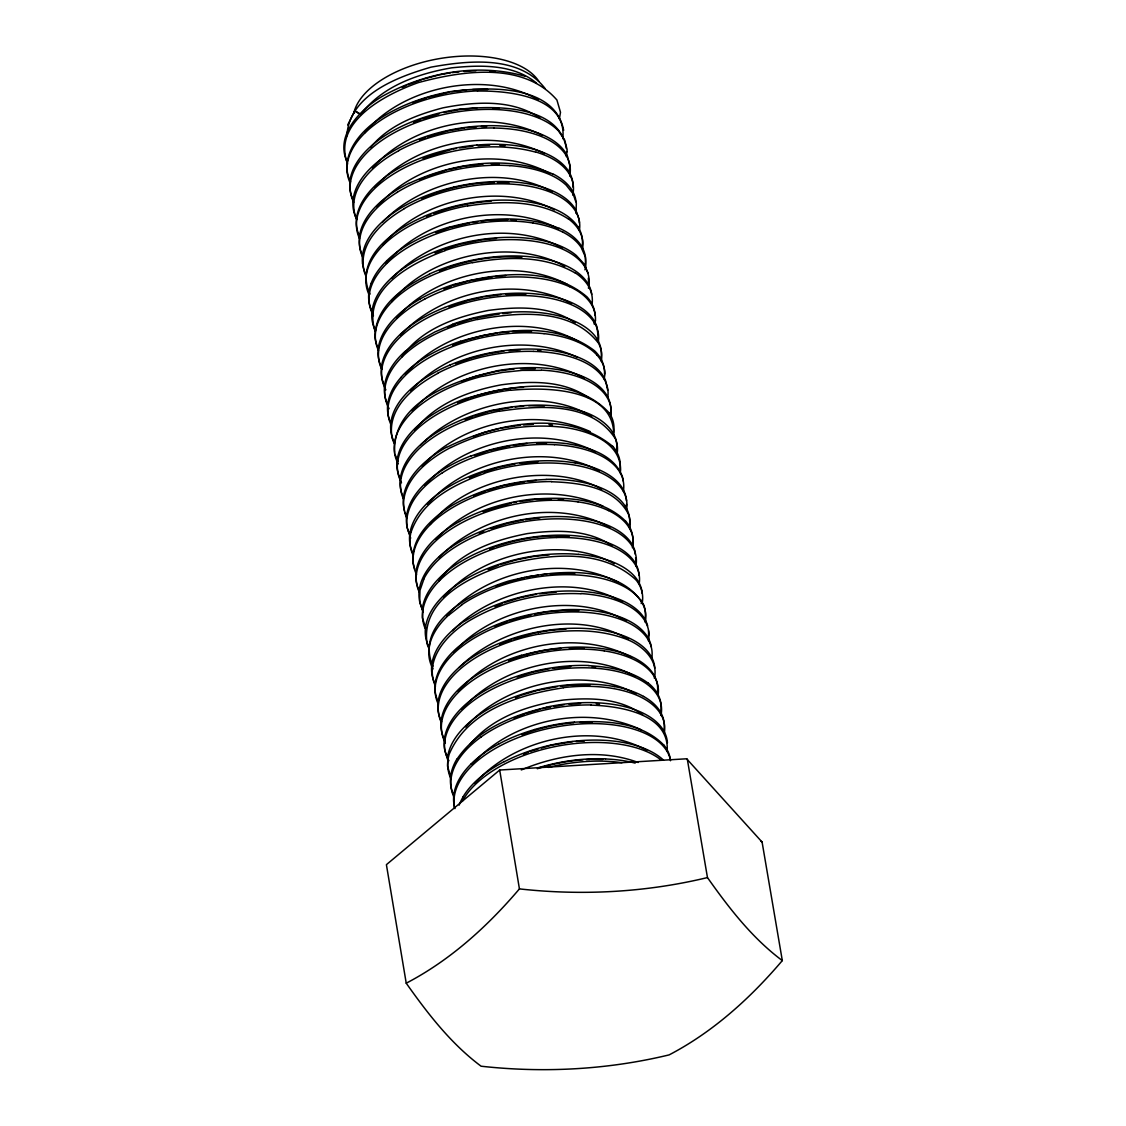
<?xml version="1.0" encoding="UTF-8"?>
<svg xmlns="http://www.w3.org/2000/svg" width="1126" height="1126" viewBox="0 0 1126 1126"><rect width="100%" height="100%" fill="white"/><g stroke="black" fill="none" stroke-linecap="round" stroke-linejoin="round"><path stroke-width="1.5" d="M422.743 606.689L422.447 617.893L425.797 628.505M575.977 213.377L576.343 203.299L573.078 193.813L566.279 185.255A110.545 55.019 -10.9 0 0 543.182 172.011A110.545 55.85 -11.4 0 0 509.881 165.635M448.049 754.913L447.529 766.144L450.667 776.799M616.485 450.681C619.666 431.455 600.974 417.915 584.943 412.229C555.498 402.376 523.548 403.812 493.512 410.103M346.85 135.95C349.046 94.795 397.422 76.892 431.061 67.138C468.05 60.48 519.044 54.85 544.984 88.391M613.74 434.397C613.529 387.091 544.041 387.062 510.683 390.314M569.094 172.771L569.897 165.986L567.434 156.331M566.336 156.514L567.152 149.716L564.689 140.046L558.665 131.249M604.169 379.124L604.943 374.015A110.545 54.456 -10.1 0 0 597.23 355.337M559.355 118.877L560.509 112.333L556.92 100.017C523.477 61.339 462.223 70.727 418.337 82.606C386.119 94.035 331.621 121.749 347.61 164.072M654.305 678.134C658.794 660.427 642.664 645.902 627.773 639.751C599.44 628.533 567.997 629.195 538.425 634.36M657.387 692.701C660.723 669.379 635.205 655.825 615.95 651.152C584.802 643.945 552.12 646.887 521.535 655.388M667.169 751.225C669.829 713.476 619.244 706.058 591.178 705.129M597.442 340.151L598.23 336.716L596.935 326.836A110.545 54.597 -10.4 0 0 583.789 309.622A110.545 55.202 -11.1 0 0 557.919 297.827A110.545 56.075 -11.5 0 0 522.886 293.21A110.545 57.13 -11.7 0 0 483.392 296.532A110.545 58.214 -11.7 0 0 444.784 307.454M594.683 323.908L595.471 320.488M562.775 138.723C567.687 96.203 507.685 90.544 477.452 91.065M632.39 547.686L633.164 544.745A110.545 54.414 -10 0 0 627.745 525.603A110.545 54.822 -10.7 0 0 608.504 510.571M565.787 154.797L566.702 151.574M584.915 269.832L585.83 266.89L585.351 256.883L581.241 247.565A110.545 54.808 -10.7 0 0 562.944 232.153M423.925 578.975L419.984 590.404L419.688 601.608L423.052 612.22M411.117 531.993C421.94 500.31 454.974 483.969 484.447 473.455M347.652 124.986L354.746 111.094L360.77 114.444C382.193 86.167 417.802 73.697 451.568 67.841C480.014 64.928 513.245 63.802 536.511 83.085M499.691 770.029L519.424 888.893C487.459 926.473 450.217 960.253 406.233 983.195C427.767 1013.639 450.963 1043.732 481.084 1066.209C543.844 1073.162 607.702 1069.728 669.125 1054.893C713.096 1031.951 750.352 998.171 782.317 960.591L762.091 842.079L686.621 758.783L499.691 770.029L386.401 864.669L406.233 983.195M401.855 356.942C421.265 328.891 456.171 316.772 488.374 310.438C517.242 306.539 550.107 305.428 575.09 322.768M386.162 263.428C425.22 216.459 504.518 200.301 558.693 228.902M453.651 652.461C492.836 607.463 574.007 590.235 626.45 621.031M377.14 206.973C415.747 160.68 496.721 144.353 549.798 173.46M430.16 524.575C466.403 477.72 549.769 460.942 601.748 489.078M364.599 133.037C401.968 86.336 486.207 69.376 538.256 99.806M391.848 301.684C428.584 254.42 512.597 237.079 564.773 266.327M439.07 580.819C458.761 552.106 494.497 539.903 527.306 533.597C555.456 529.924 587.448 528.882 611.812 545.631M405.459 374.564C443.32 328.665 527.179 310.79 578.947 341.938M382.798 245.229C420.617 198.345 501.38 181.793 554.513 209.872M396.451 318.109C434.988 272.816 514.596 256.249 567.293 284.456M443.672 597.244C481.126 552.528 562.93 535.019 614.261 563.802M370.524 147.52C388.329 125.45 416.381 114.768 443.067 107.829C474.919 101.621 511.936 98.905 539.931 118.005M470.105 744.356C492.752 716.685 529.136 704.989 563.408 700.02C590.221 697.529 620.426 697.909 642.777 714.926M372.354 168.084C411.75 123.17 488.6 108.152 542 135.162M410.61 390.778C449.598 347.399 524.153 332.001 576.991 357.181M457.015 759.121C477.142 729.437 512.654 715.306 546.307 707.353M374.972 186.972C415.438 142.172 490.12 126.661 544.534 153.53M422.194 466.122C462.237 421.321 535.68 406.894 590.193 431.582M446.628 615.894C486.629 570.164 564.731 553.908 618.709 582.705M412.13 410.99C452.103 365.528 530.459 349.004 584.253 378.083M458.282 691.448C497.861 644.621 577.244 628.209 631.489 657.303M424.882 485.222C464.799 440.266 541.803 423.7 595.584 451.878M461.998 709.225C502.21 663.453 581.354 646.324 635.374 676.459M435.959 539.312C476.298 495.595 548.995 481.323 602.987 506.165M474.736 783.457C514.723 738.177 592.881 721.02 646.718 750.24M472.09 764.455C512.274 719.12 586.674 704.144 641.384 729.915M414.776 430.09C435.551 403.389 469.035 390.778 501.351 384.825C530.712 380.813 564.337 380.011 589.278 398.365M427.514 504.307C466.234 459.253 546.743 442.011 599.229 470.95M400.546 334.957C442.039 290.846 517.27 274.843 571.473 303.485M465.742 727.002C504.124 683.003 584.225 665.396 635.937 693.827M438.802 557.637C480.746 514.315 555.85 497.833 609.813 527.278M452.624 630.729C492.484 589.348 571.966 571.783 622.523 602.269M420.899 444.742C461.477 403.094 540.705 385.402 591.713 416.536M391.566 278.502C433.51 234.926 508.558 218.74 562.578 248.058M459.197 667.437C500.225 626.703 577.174 608.842 628.477 639.385M382.615 222.047C423.066 179.794 500.014 163.059 551.993 191.744M386.331 176.402C368.202 189.154 348.567 212.8 359.419 235.967M448.795 615.134L461.759 604.958M405.867 350.876L419.168 340.826L434.946 331.903L452.666 324.372M404.487 208.62C382.207 221.386 356.013 245.032 364.824 273.548A110.545 60.114 -8.7 0 0 366.133 276.489M398.787 150.715C374.93 163.326 344.092 189.604 356.646 219.64M437.944 373.311C414.635 385.852 386.668 407.781 392.059 437.62M464.517 621.242L480.042 612.136A110.545 58.2 -11.7 0 1 536.286 593.852A110.545 57.074 -11.7 0 1 575.611 591.08A110.545 56.004 -11.5 0 1 610.151 596.203A110.545 55.132 -11 0 1 635.275 608.364A110.545 54.555 -10.4 0 1 647.647 625.817M429.597 274.125C404.586 286.243 374.662 306.047 375.071 337.209A110.545 60.269 -9 0 0 377.984 347.906M423.967 216.6C395.071 228.606 353.142 258.22 370.004 294.139M446.515 447.402C495.764 423.221 566.688 408.288 612.699 446.375M419.477 179.864L425.867 176.895M402.404 87.293L406.514 85.393M451.047 447.501C485.982 430.188 525.912 422.799 564.689 427.444C587.927 430.779 620.539 441.659 620.609 469.95A110.545 54.527 -8.9 0 1 620.187 472.864M521.296 769.945C557.637 754.645 600.496 748.326 638.175 762.499M495.088 606.675L502.604 603.395M408.865 183.454C453.032 163.115 506.616 154.459 552.57 173.911M523.52 754.153L528.361 752.069M489.641 549.122L494.173 547.18M515.511 697.74L520.057 695.812M434.988 252.998L442.391 249.888M479.282 533.4L483.73 531.528M447.909 327.3L455.34 324.189M413.58 122.453L421.025 119.356M457.874 402.841L468.289 398.505M422.039 198.598L433.96 193.672M469.303 477.762L481.238 472.821M439.45 271.056L446.909 267.988M495.144 626.352L507.136 621.468M419.548 139.891L425.544 137.456M465.305 419.66L472.807 416.62M426.472 216.628L430.976 214.813M433.989 213.602C452.117 206.255 471.625 202.469 491.105 201.23M473.736 495.778L485.756 490.936M443.911 289.115L451.442 286.103M488.163 569.475L498.705 565.252M499.592 644.382L511.654 639.582M445.023 250.662C412.566 262.358 361.136 289.241 375.197 331.663M514.033 718.078L524.603 713.898M452.61 345.386L466.586 339.939L482.772 335.576L497.664 332.958M473.145 436.564L484.11 432.44L498.734 428.654M508.825 660.68C525.378 653.967 542.999 649.618 560.832 648.449M407.879 84.76L421.729 79.693M455.706 363.684L471.147 358.096L487.389 353.874L503.941 351.087M422.926 158.273L451.456 149.491M435.861 232.589L449.795 227.607L469.458 222.934M483.138 511.739L511.711 503.012M412.651 102.705L426.613 97.751M496.073 586.055L524.674 577.385M461.744 381.193L475.721 376.281L497.523 371.13L514.061 368.99M474.679 455.509L488.684 450.611L510.064 445.812M521.957 734.673C538.538 728.367 555.991 724.074 573.711 722.793M448.852 306.905L468.12 300.403L482.899 297.109M427.472 176.36L446.783 169.942M471.217 455.974C501.788 444.615 534.963 439.731 567.434 443.728C588.462 447.205 613.783 454.454 622.284 476.326A110.545 54.386 -9.3 0 1 623.269 481.21A110.545 54.358 -9.6 0 1 623.368 491.203M423.784 159.54C459.507 147.013 499.057 142.228 536.004 152.221M443.883 249.254L459.746 244.286L481.717 239.852L496.524 238.445M491.147 528.418L507.024 523.449L523.463 519.888M456.832 323.57L472.723 318.63L499.311 313.999M504.096 602.734L519.987 597.793L536.44 594.275M469.781 397.886C487.108 392.017 505.18 387.977 523.506 387.344M517.045 677.05L532.964 672.152L549.418 668.661M435.452 193.053C454.355 186.733 474.173 182.37 494.187 182.609M482.73 472.202L498.649 467.332L515.117 463.87M448.415 267.369C471.935 259.29 497.03 255.433 521.887 257.333M466.136 398.505C510.993 384.839 574.133 374.423 609.49 413.242M495.679 546.532C519.199 538.608 544.294 534.371 569.109 536.581M508.628 620.848L531.359 614.74M474.313 416.015L490.289 411.229L511.823 407.359M521.577 695.164L537.552 690.393L557.342 686.649M487.262 490.331L503.252 485.573L524.688 481.689M452.948 285.497L467.346 281.247M500.211 564.661L516.215 559.932L532.711 556.638L549.221 554.837M422.503 118.737L438.929 113.923M526.124 713.307L540.564 709.113M529.98 751.38L538.115 749.015M541.381 748.072L551.135 745.243L572.923 741.612M427.035 136.851L448.472 130.771L465.01 127.885M460.745 341.277C503.632 328.623 556.765 321.839 594.612 350.833A110.545 54.372 -9.9 0 1 604.479 374.029M513.16 638.977L534.667 633.037L551.219 630.264L565.956 629.153M423.277 79.13L437.859 75.259M455.72 284.019C498.072 272.661 551.247 266.215 587.068 296.954A110.545 54.358 -9.8 0 1 595.077 315.533M428.161 97.202L449.921 92.008M450.499 226.917C485.756 217.571 524.589 214.517 559.101 228.367M496.552 370.989C456.143 379.969 391.975 401.152 394.691 452.37M448.43 169.576L463.222 166.338L482.984 164.114M782.317 960.591C752.182 938.113 728.986 908.02 707.466 877.576C646.043 892.397 582.184 895.832 519.424 888.893M468.951 280.768L492.189 276.827M482.533 376.408L502.337 372.425L522.154 370.37L541.31 370.299M534.737 614.092L544.9 612.164M439.478 74.837L450.499 72.782M443.855 112.487L460.393 109.475L476.833 107.969M542.169 708.648L550.628 707.114M554.02 706.509L564.182 704.665M477.494 319.517C517.313 312.184 570.882 307.271 598.539 343.247A110.545 54.358 -9.5 0 1 601.284 361.235M453.088 149.068L456.396 148.519M459.704 147.97L472.976 146.127M500.366 428.232L520.184 425.248M513.329 502.604L516.637 502.055M519.959 501.52L533.161 499.662M563.493 687.803C520.043 694.32 467.698 710.21 449.175 754.251A110.545 60.396 -9.4 0 0 449.936 776.419A110.545 60.114 -8.7 0 0 451.23 779.361M472.441 262.724C506.418 256.517 544.196 255.123 575.09 272.942M498.945 411.356C537.623 405.374 591.572 401.25 615.542 439.027A110.545 54.372 -9.4 0 1 617.09 453.877M472.85 222.427L477.931 221.667M481.323 221.16L486.418 220.4M526.306 576.976L538.186 575.231M541.578 574.739L546.659 573.993M513.456 445.333L527.024 443.405M467.6 205.988C501.042 200.681 538.411 199.795 567.983 218.711M451.582 91.783L466.46 89.827M484.546 296.743L501.084 294.562M525.124 519.677L540.001 517.819M539.748 593.866L556.188 592.135M552.725 668.253L570.769 666.522M520.071 463.279L538.073 461.73M560.649 686.283L568.897 685.354M527.995 481.323L536.243 480.408M502.689 313.633L511.148 312.718M515.201 407.035L523.632 406.204M452.173 72.613L458.915 71.965M463.982 71.487L475.904 70.727M495.553 276.503L505.673 275.56M564.52 609.912C526.532 612.248 487.91 623.241 457.818 647.281C443.222 659.667 429.245 679.893 437.296 699.598M460.379 109.166C494.047 105.647 559.284 104.366 566.35 148.477M499.311 332.663L509.163 331.832M512.443 331.551L531.542 331.424M546.589 611.84L563 610.461L578.82 610.616M466.657 127.745L476.509 126.942M508.853 350.721L520.325 349.834M546.18 479.493C513.512 480.746 480.915 488.98 452.441 505.264C433.186 517.144 412.566 534.991 412.749 559.552A110.545 60.283 -9 0 0 414.734 568.841M523.463 425.009L533.288 424.277M569.094 704.313L580.566 703.454M536.426 499.423L551.43 498.931M580.242 722.357L592.009 722.371M477.987 145.817L489.683 145.127M472.653 89.489L487.755 89.503M569.165 648.013L584.31 647.999M534.751 499.029C565.773 496.904 601.931 497.903 625.493 521.071M576.188 741.471L584.366 741.091M488.107 220.147L507.727 219.669M574.359 722.202C605.056 720.401 641.088 721.625 663.904 745.187M549.981 573.683L574.767 573.725M520.522 368.751L535.258 368.779M491.063 163.819L499.311 163.875M536.722 443.067L546.574 443.053M506.024 294.449L525.828 294.379M570.544 685.171L589.911 685.185M497.467 182.581L508.896 182.905M580.861 593.754C541.944 592.079 502.28 600.974 468.74 621.059C447.36 634.093 423.475 659.555 435.466 686.353M528.699 405.712L544.491 405.909M589.771 759.304L602.804 759.445M481.421 126.534L486.643 126.675M558.327 499.198L563.493 499.409M499.902 145.493L505.039 145.775M551.684 481.759C579.102 482.73 614.008 486.699 628.238 513.752A110.545 54.372 -9.4 0 1 629.631 528.615M511.134 219.866L516.257 220.161M592.192 666.93L595.57 667.169M492.695 108.026L499.381 108.603M588.87 665.677C609.546 666.831 631.067 670.547 648.112 683.116M489.824 71.065L494.793 71.571M537.679 350.327L540.93 350.735M596.273 703.792L599.511 704.214M548.995 424.601L552.486 425.121M525.054 76.244C477.382 62.76 424.882 72.416 382.15 96.428C360.756 109.208 334.675 134.81 347.061 161.778M761.021 841.291L762.091 842.079M354.789 110.672L360.77 114.444M635.528 579.454C600.805 547.883 547.616 554.133 505.588 564.83C470.823 575.893 419.914 600.102 427.176 644.142A110.545 60.142 -8.7 0 0 428.992 648.618M432.863 666.268C413.791 621.13 474.046 591.882 508.347 581.115C549.952 570.755 617.217 561.663 643.678 604.732A110.545 54.372 -9.4 0 1 644.916 619.624M588.082 273.097L583.944 263.78L576.301 255.475A110.545 55.132 -11 0 0 551.824 242.934A110.545 55.976 -11.5 0 0 517.566 237.487A110.545 57.018 -11.7 0 0 478.311 239.937A110.545 58.172 -11.7 0 0 439.365 250.014A110.545 59.115 -11.4 0 0 405.965 266.637M394.832 453.947L398.069 461.336M687.31 759.149L707.466 877.576M350.58 181.807C339.278 159.793 356.097 136.232 373.396 123.156C395.93 106.491 422.785 96.836 450.147 91.656C485.925 86.801 554.71 83.408 563.662 130.334M410.68 538.186L407.162 527.601A110.545 60.325 -10.1 0 1 418.295 493.652A110.545 59.875 -10.8 0 1 442.391 472.765M447.895 760.472L444.77 749.803A110.545 60.311 -10.1 0 1 456.973 715.869A110.545 59.847 -10.8 0 1 481.647 695.15A110.545 59.031 -11.4 0 1 515.891 679.133A110.545 58.031 -11.7 0 1 555.132 669.731A110.545 56.877 -11.7 0 1 594.078 668.14A110.545 55.85 -11.4 0 1 627.52 674.361A110.545 55.005 -10.9 0 1 650.941 687.437A110.545 54.512 -10.3 0 1 661.229 705.425A110.545 54.358 -9.5 0 1 660.948 715.503M607.702 390.215L605.549 380.489A110.545 54.653 -10.5 0 0 590.826 363.768A110.545 55.287 -11.1 0 0 563.732 352.748A110.545 56.173 -11.6 0 0 527.911 349.046A110.545 57.243 -11.7 0 0 488.276 353.24A110.545 58.341 -11.6 0 0 450.09 364.979M635.289 554.386L634.965 551.078A110.545 54.569 -10.4 0 0 622.453 533.682A110.545 55.146 -11 0 0 597.132 521.605A110.545 56.018 -11.5 0 0 562.479 516.609A110.545 57.074 -11.7 0 0 523.097 519.536A110.545 58.186 -11.7 0 0 484.349 530.079A110.545 59.171 -11.3 0 0 451.371 547.053M635.599 557.694L635.923 561.001M588.335 278.094L588.588 283.09M353.733 113.402A96.09 49.896 -9.6 0 1 439.112 58.665A96.09 49.896 -9.6 0 1 538.819 81.325M477.508 90.896A110.545 57.525 -11.7 0 0 437.704 96.456A110.545 58.58 -11.6 0 0 400.293 109.391A110.545 59.495 -11.1 0 0 370.341 128.068A110.545 60.128 -10.5 0 0 351.847 150.096A110.545 60.396 -9.8 0 0 347.216 172.757A110.545 60.283 -9 0 0 350.369 183.411M454.904 808.623A110.545 60.396 -9.6 0 1 455.96 786.272A110.545 60.213 -10.4 0 1 471.273 763.78M454.594 808.06A110.545 60.368 -9.2 0 1 454.257 796.941A110.545 60.34 -10.1 0 1 464.475 774.153A110.545 59.903 -10.8 0 1 487.854 753.097A110.545 59.129 -11.4 0 1 521.254 736.432A110.545 58.116 -11.7 0 1 560.171 726.256A110.545 57.018 -11.7 0 1 599.412 723.751A110.545 55.962 -11.5 0 1 633.685 729.141A110.545 55.104 -11 0 1 658.414 741.541A110.545 54.555 -10.3 0 1 670.251 759.135M471.231 763.78A110.545 59.65 -11 0 1 498.691 744.047M498.677 744.047A110.545 58.791 -11.5 0 1 534.681 729.535M534.667 729.507A110.545 57.764 -11.7 0 1 574.387 722.033M664.002 745.159A110.545 54.358 -9.7 0 1 670.505 760.74M453.989 795.66A110.545 60.297 -9 0 1 450.442 781.88A110.545 60.382 -9.8 0 1 456.875 759.121M453.82 796.814A110.545 60.34 -9.1 0 1 450.85 781.331A110.545 60.354 -10 0 1 459.197 758.544A110.545 59.959 -10.7 0 1 480.957 737.094M480.929 737.08A110.545 59.256 -11.3 0 1 513.217 719.697A110.545 58.285 -11.7 0 1 551.726 708.535A110.545 57.243 -11.7 0 1 591.277 704.946M546.265 707.17A110.545 56.835 -11.7 0 1 604.718 703.342A110.545 55.807 -11.4 0 1 637.091 710.534A110.545 54.949 -10.9 0 1 658.935 724.412A110.545 54.456 -10.1 0 1 667.422 742.907M447.979 754.913A110.545 60.128 -10.5 0 1 470.612 721.386A110.545 59.481 -11.2 0 1 500.591 702.694A110.545 58.538 -11.6 0 1 537.989 689.802A110.545 57.454 -11.7 0 1 577.765 684.228A110.545 56.342 -11.6 0 1 614.557 686.621M563.521 687.606A110.545 56.3 -11.6 0 1 619.244 689.731A110.545 55.357 -11.2 0 1 646.817 700.471A110.545 54.639 -10.5 0 1 662.215 716.952A110.545 54.358 -9.8 0 1 664.256 733.392M614.613 686.578A110.545 55.399 -11.2 0 1 643.481 696.417M643.523 696.403A110.545 54.752 -10.6 0 1 660.61 712.223A110.545 54.386 -9.9 0 1 663.707 731.801M448.936 760.74A110.545 60.368 -9.3 0 1 444.39 739.177A110.545 60.325 -10.1 0 1 454.369 716.389A110.545 59.903 -10.8 0 1 477.551 695.277A110.545 59.129 -11.4 0 1 510.796 678.514M510.782 678.485A110.545 58.144 -11.7 0 1 549.685 668.182A110.545 57.074 -11.7 0 1 588.968 665.508M648.224 683.06A110.545 54.4 -10 0 1 660.99 710.548A110.545 54.4 -9.2 0 1 660.512 713.462M444.883 740.486A110.545 60.171 -8.8 0 1 442.434 734.546A110.545 60.396 -9.5 0 1 443.222 712.209A110.545 60.227 -10.3 0 1 458.268 689.689A110.545 59.692 -11 0 1 485.559 669.871A110.545 58.848 -11.5 0 1 521.451 655.233M445.389 743.033A110.545 60.241 -8.9 0 1 442.096 734.039A110.545 60.396 -9.6 0 1 444.826 711.505A110.545 60.157 -10.5 0 1 461.646 689.211A110.545 59.579 -11.1 0 1 490.289 669.942A110.545 58.665 -11.6 0 1 526.954 656.176M526.926 656.12A110.545 57.665 -11.7 0 1 566.716 649.547A110.545 56.553 -11.6 0 1 604.226 650.884M604.254 650.87A110.545 55.582 -11.3 0 1 634.445 659.836A110.545 54.583 -10.4 0 1 657.57 684.284A110.545 54.344 -9.6 0 1 658.231 694.249M441.589 721.569A110.545 60.297 -9 0 1 437.873 707.832A110.545 60.382 -9.8 0 1 444.094 685.087A110.545 60.058 -10.6 0 1 464.053 663.256A110.545 59.368 -11.2 0 1 495.06 645.114A110.545 58.425 -11.6 0 1 532.95 632.953A110.545 57.327 -11.7 0 1 572.67 628.266A110.545 56.244 -11.6 0 1 608.828 631.503M441.406 722.737A110.545 60.34 -9.1 0 1 438.239 707.283A110.545 60.368 -9.9 0 1 446.29 684.495A110.545 60.002 -10.7 0 1 467.825 662.989A110.545 59.298 -11.3 0 1 499.958 645.48A110.545 58.341 -11.6 0 1 538.397 634.191M608.842 631.503A110.545 55.315 -11.1 0 1 636.598 642.116A110.545 54.653 -10.5 0 1 652.25 658.499A110.545 54.358 -9.8 0 1 654.811 668.154M437.493 702.342A110.545 60.396 -9.4 0 1 436.409 680.231M436.409 680.231A110.545 60.269 -10.2 0 1 449.724 657.584A110.545 59.748 -10.9 0 1 475.636 637.274A110.545 58.918 -11.5 0 1 510.683 621.89A110.545 57.89 -11.7 0 1 550.164 613.332A110.545 56.764 -11.7 0 1 588.757 612.614A110.545 55.751 -11.4 0 1 621.285 619.68A110.545 54.949 -10.9 0 1 643.354 633.417A110.545 54.456 -10.2 0 1 652.053 651.855A110.545 54.358 -9.4 0 1 651.729 658.611M564.59 609.715A110.545 55.948 -11.5 0 1 617.301 616.006A110.545 55.075 -11 0 1 640.877 629.012A110.545 54.512 -10.3 0 1 651.363 647M434.988 683.749A110.545 60.368 -9.2 0 1 431.751 665.128A110.545 60.34 -10 0 1 441.448 642.355A110.545 59.931 -10.8 0 1 464.334 621.158M580.988 593.571A110.545 55.47 -11.2 0 1 627.815 605.464A110.545 54.752 -10.6 0 1 645.128 621.242A110.545 54.386 -9.9 0 1 648.421 640.793M648.506 630.715A110.545 54.344 -9.6 0 1 648.449 635.754M432.989 668.914A110.545 60.227 -8.9 0 1 429.583 659.935A110.545 60.396 -9.6 0 1 432.074 637.429A110.545 60.185 -10.4 0 1 448.655 615.106M461.561 604.873A110.545 58.777 -11.5 0 1 513.695 581.846A110.545 57.637 -11.7 0 1 553.471 575.175A110.545 56.525 -11.6 0 1 591.037 576.399A110.545 55.54 -11.3 0 1 621.383 585.21A110.545 54.794 -10.7 0 1 640.455 600.285A110.545 54.4 -10 0 1 645.691 619.469A110.545 54.4 -9.2 0 1 645.254 622.382M429.147 647.436A110.545 60.114 -8.7 0 1 427.781 644.494A110.545 60.396 -9.4 0 1 426.501 622.411A110.545 60.269 -10.2 0 1 439.619 599.75A110.545 59.762 -10.9 0 1 465.362 579.383A110.545 58.932 -11.5 0 1 500.296 563.901A110.545 57.905 -11.7 0 1 539.748 555.231A110.545 56.807 -11.7 0 1 578.398 554.386M578.412 554.372A110.545 55.793 -11.4 0 1 611.052 561.339M611.066 561.325A110.545 54.977 -10.9 0 1 633.305 575.006A110.545 54.484 -10.2 0 1 642.2 593.402M635.627 579.426A110.545 54.358 -9.7 0 1 642.158 603.325M641.919 600.144A110.545 54.358 -9.5 0 1 641.173 603.564M425.023 628.209A110.545 60.311 -9 0 1 422.546 617.414A110.545 60.382 -9.9 0 1 428.57 594.683A110.545 60.058 -10.6 0 1 448.331 572.81A110.545 59.382 -11.2 0 1 479.197 554.611A110.545 58.439 -11.6 0 1 517.031 542.338A110.545 57.356 -11.7 0 1 556.751 537.524M422.672 606.703A110.545 60.157 -10.5 0 1 444.671 573.106A110.545 59.523 -11.1 0 1 474.327 554.288A110.545 58.608 -11.6 0 1 511.57 541.156A110.545 57.525 -11.7 0 1 551.36 535.357A110.545 56.427 -11.6 0 1 588.335 537.482A110.545 55.441 -11.2 0 1 617.555 547.109A110.545 54.738 -10.6 0 1 635.12 562.803A110.545 54.386 -9.9 0 1 639.104 575.527M556.765 537.496A110.545 56.286 -11.6 0 1 593.008 540.649A110.545 55.343 -11.2 0 1 620.947 551.149A110.545 54.681 -10.6 0 1 636.795 567.476A110.545 54.372 -9.8 0 1 639.174 583.845M422.588 609.63A110.545 60.354 -9.2 0 1 419.125 591.051A110.545 60.354 -10 0 1 428.612 568.25A110.545 59.945 -10.7 0 1 451.343 547.039M423.798 578.975A110.545 59.889 -10.8 0 1 455.523 546.828A110.545 59.101 -11.4 0 1 489.543 530.599M489.543 530.599A110.545 58.073 -11.7 0 1 528.727 520.986A110.545 56.962 -11.7 0 1 567.771 519.142A110.545 55.906 -11.5 0 1 601.439 525.138A110.545 55.047 -11 0 1 625.226 538.031A110.545 54.512 -10.3 0 1 635.965 555.948A110.545 54.358 -9.5 0 1 635.909 565.998M419.266 590.742A110.545 60.171 -8.8 0 1 417.45 586.266M419.139 591.882A110.545 60.396 -9.6 0 1 419.308 563.352A110.545 60.185 -10.4 0 1 435.72 540.987A110.545 59.594 -11.1 0 1 464.081 521.591A110.545 58.679 -11.6 0 1 500.591 507.629A110.545 57.623 -11.7 0 1 540.325 500.803A110.545 56.511 -11.6 0 1 577.962 501.9M417 584.76A110.545 60.41 -9.5 0 1 417.845 563.971A110.545 60.227 -10.3 0 1 432.468 541.437A110.545 59.692 -11 0 1 459.478 521.507M459.436 521.493A110.545 58.848 -11.5 0 1 495.13 506.7A110.545 57.834 -11.7 0 1 534.78 498.86M578.004 501.858A110.545 55.568 -11.3 0 1 608.476 510.585M625.606 521.028A110.545 54.358 -9.8 0 1 632.643 543.182M416.521 574.443A110.545 60.34 -9.1 0 1 413.059 559.031A110.545 60.368 -10 0 1 420.73 536.243A110.545 60.002 -10.7 0 1 441.913 514.666A110.545 59.284 -11.3 0 1 473.821 497.016A110.545 58.369 -11.6 0 1 512.133 485.503M512.133 485.475A110.545 57.285 -11.7 0 1 551.768 481.576M546.251 479.352A110.545 55.807 -11.4 0 1 597.976 486.714A110.545 54.977 -10.9 0 1 620.44 500.282A110.545 54.47 -10.2 0 1 629.589 518.622A110.545 54.358 -9.4 0 1 629.11 527.067M413.411 554.316A110.545 60.396 -9.7 0 1 413.833 521.113A110.545 60.142 -10.5 0 1 431.779 498.959A110.545 59.509 -11.1 0 1 461.322 480.084A110.545 58.58 -11.6 0 1 498.438 466.882A110.545 57.496 -11.7 0 1 538.228 460.97A110.545 56.384 -11.6 0 1 575.273 462.997M412.58 554.048A110.545 60.382 -9.4 0 1 411.046 531.993M484.349 473.286A110.545 57.44 -11.7 0 1 543.577 463.039A110.545 56.314 -11.6 0 1 579.918 466.08A110.545 55.343 -11.2 0 1 607.97 476.481A110.545 54.681 -10.6 0 1 624.043 492.724A110.545 54.358 -9.8 0 1 626.661 509.051M575.316 462.941A110.545 55.455 -11.2 0 1 604.648 472.484A110.545 54.752 -10.7 0 1 622.382 488.107A110.545 54.386 -9.9 0 1 626.506 500.803M626.506 504.166A110.545 54.386 -9.9 0 1 626.112 507.545M410.16 535.54A110.545 60.354 -9.2 0 1 406.5 516.989M406.5 516.989A110.545 60.354 -10 0 1 415.733 494.187A110.545 59.959 -10.7 0 1 438.253 472.906A110.545 59.242 -11.3 0 1 471.09 455.833M442.405 472.779A110.545 59.073 -11.4 0 1 476.27 456.438A110.545 58.059 -11.7 0 1 515.384 446.698A110.545 56.933 -11.7 0 1 554.471 444.7M554.485 444.671A110.545 55.906 -11.5 0 1 588.307 450.527A110.545 55.047 -10.9 0 1 612.319 463.307A110.545 54.527 -10.3 0 1 623.311 481.154M406.852 516.609A110.545 60.157 -8.7 0 1 404.98 512.147M406.697 517.777A110.545 60.213 -8.8 0 1 404.586 511.753A110.545 60.396 -9.6 0 1 406.585 489.289A110.545 60.199 -10.4 0 1 422.729 466.882A110.545 59.636 -11 0 1 450.893 447.402M404.515 510.641A110.545 60.396 -9.5 0 1 405.121 489.88A110.545 60.241 -10.3 0 1 419.548 467.318A110.545 59.72 -11 0 1 446.36 447.303M612.811 446.346A110.545 54.358 -9.8 0 1 620.088 468.444M403.389 498.832A110.545 60.325 -9.1 0 1 400.462 484.926A110.545 60.368 -9.9 0 1 407.894 462.153A110.545 60.03 -10.6 0 1 428.879 440.505A110.545 59.326 -11.3 0 1 460.647 422.771A110.545 58.397 -11.6 0 1 498.902 411.173M402.249 494.694A110.545 60.297 -9 0 1 400.18 485.433A110.545 60.382 -9.8 0 1 405.782 462.716A110.545 60.086 -10.6 0 1 425.164 440.787M425.135 440.773A110.545 59.425 -11.2 0 1 455.749 422.419A110.545 58.524 -11.6 0 1 493.47 409.934M401.518 482.801A110.545 60.1 -8.6 0 1 400.096 479.887A110.545 60.396 -9.4 0 1 398.407 457.86M400.237 478.733A110.545 60.382 -9.3 0 1 397.408 458.465A110.545 60.311 -10.1 0 1 408.33 435.706A110.545 59.875 -10.8 0 1 432.257 414.79A110.545 59.115 -11.4 0 1 466.023 398.379M398.407 457.86A110.545 60.283 -10.2 0 1 411.131 435.171A110.545 59.791 -10.9 0 1 436.55 414.692A110.545 59.002 -11.4 0 1 471.287 399.026A110.545 57.989 -11.7 0 1 510.697 390.117M609.546 413.228A110.545 54.344 -9.6 0 1 613.614 432.651M398.224 463.898A110.545 60.255 -8.9 0 1 394.607 453.342A110.545 60.396 -9.7 0 1 398.351 430.737A110.545 60.142 -10.5 0 1 416.085 408.555A110.545 59.523 -11.1 0 1 445.432 389.596A110.545 58.636 -11.6 0 1 482.477 376.253M496.538 370.848A110.545 56.61 -11.7 0 1 554.316 369.075A110.545 55.596 -11.3 0 1 585.112 377.534A110.545 54.822 -10.7 0 1 604.803 392.369A110.545 54.414 -10 0 1 610.771 411.384A110.545 54.386 -9.2 0 1 610.433 414.298M541.423 370.13A110.545 55.512 -11.3 0 1 588.87 381.475A110.545 54.794 -10.7 0 1 606.844 397.014A110.545 54.4 -10 0 1 610.841 416.437M394.466 442.518A110.545 60.311 -9.1 0 1 390.623 427.233A110.545 60.382 -9.8 0 1 397.717 404.473A110.545 60.03 -10.6 0 1 418.506 382.798A110.545 59.312 -11.3 0 1 450.09 364.979M394.269 443.63A110.545 60.185 -8.8 0 1 392.073 437.62M437.775 373.213A110.545 58.285 -11.7 0 1 493.906 354.507A110.545 57.159 -11.7 0 1 533.358 351.382M533.358 351.396A110.545 56.047 -11.5 0 1 568.236 356.168A110.545 55.16 -11 0 1 593.881 368.047A110.545 54.555 -10.4 0 1 606.886 385.317A110.545 54.344 -9.6 0 1 607.66 398.125M390.947 424.657A110.545 60.396 -9.5 0 1 389.652 399.491A110.545 60.269 -10.2 0 1 403.882 376.914A110.545 59.706 -11 0 1 430.582 356.872A110.545 58.848 -11.5 0 1 466.094 341.896A110.545 57.778 -11.7 0 1 505.673 333.859A110.545 56.694 -11.7 0 1 544.013 333.676M389.835 420.702A110.545 60.396 -9.4 0 1 388.456 400.194A110.545 60.283 -10.2 0 1 400.898 377.491M400.87 377.491A110.545 59.791 -10.9 0 1 426.064 356.942A110.545 59.002 -11.4 0 1 460.661 341.15M544.027 333.648A110.545 55.681 -11.4 0 1 575.935 341.22A110.545 54.935 -10.8 0 1 597.216 355.337M389.132 408.696A110.545 60.297 -9 0 1 384.867 395.057A110.545 60.382 -9.8 0 1 390.229 372.368A110.545 60.1 -10.5 0 1 409.357 350.411A110.545 59.425 -11.2 0 1 439.83 331.973A110.545 58.51 -11.6 0 1 477.452 319.376M387.865 404.698A110.545 60.241 -8.9 0 1 384.853 395.62A110.545 60.396 -9.7 0 1 388.273 373.044A110.545 60.171 -10.4 0 1 405.712 350.819M452.568 324.26A110.545 57.581 -11.7 0 1 511.542 312.127A110.545 56.455 -11.6 0 1 548.798 313.844A110.545 55.47 -11.2 0 1 578.539 323.12A110.545 54.752 -10.6 0 1 596.794 338.546A110.545 54.386 -9.9 0 1 601.087 357.913M385.359 387.288A110.545 60.34 -9.1 0 1 381.264 368.821A110.545 60.354 -10 0 1 390.046 346.02A110.545 59.959 -10.7 0 1 412.172 324.668A110.545 59.214 -11.3 0 1 444.798 307.454M385.88 389.863A110.545 60.368 -9.3 0 1 381.981 368.188A110.545 60.34 -10 0 1 392.594 345.401A110.545 59.889 -10.8 0 1 416.324 324.429A110.545 59.157 -11.4 0 1 449.95 307.891A110.545 58.144 -11.7 0 1 489.022 297.926A110.545 57.018 -11.7 0 1 528.207 295.702A110.545 55.934 -11.5 0 1 562.254 301.346A110.545 55.075 -11 0 1 586.604 313.957A110.545 54.512 -10.3 0 1 598.019 331.677A110.545 54.358 -9.5 0 1 598.314 341.699M381.995 368.343A110.545 60.157 -8.7 0 1 380.039 363.909A110.545 60.396 -9.5 0 1 379.743 341.685A110.545 60.241 -10.3 0 1 393.79 319.08A110.545 59.72 -11 0 1 420.28 298.967M381.813 369.483A110.545 60.396 -9.6 0 1 381.137 341.065A110.545 60.213 -10.3 0 1 396.901 318.63A110.545 59.608 -11.1 0 1 424.812 299.052M420.209 298.939A110.545 58.904 -11.5 0 1 455.636 283.851M424.798 299.037A110.545 58.735 -11.5 0 1 461.027 284.779A110.545 57.651 -11.7 0 1 500.746 277.601A110.545 56.596 -11.7 0 1 538.622 278.305A110.545 55.596 -11.3 0 1 569.545 286.694M569.587 286.666A110.545 54.864 -10.8 0 1 589.377 301.458A110.545 54.428 -10.1 0 1 595.429 320.502M594.795 320.6A110.545 54.358 -9.8 0 1 594.092 324.021M378.505 350.566A110.545 60.325 -9.1 0 1 375.31 336.716A110.545 60.368 -9.9 0 1 382.305 313.943A110.545 60.016 -10.7 0 1 402.911 292.253A110.545 59.368 -11.2 0 1 434.284 274.364A110.545 58.425 -11.6 0 1 472.413 262.541M429.442 273.998A110.545 58.031 -11.7 0 1 487.009 257.699A110.545 56.891 -11.7 0 1 525.814 256.39A110.545 55.906 -11.5 0 1 558.946 262.865A110.545 55.005 -10.9 0 1 581.917 276.194A110.545 54.484 -10.2 0 1 591.727 294.35M575.245 272.858A110.545 54.47 -10.2 0 1 592.318 299.249A110.545 54.372 -9.4 0 1 592.037 304.316M375.479 330.65A110.545 60.368 -9.3 0 1 372.101 310.452A110.545 60.325 -10.1 0 1 382.474 287.679A110.545 59.889 -10.8 0 1 406.007 266.651M444.911 250.521A110.545 57.468 -11.7 0 1 504.082 239.754A110.545 56.384 -11.6 0 1 540.635 242.386A110.545 55.413 -11.2 0 1 569.179 252.506A110.545 54.681 -10.6 0 1 585.844 268.537A110.545 54.372 -9.8 0 1 588.434 288.2M372.945 313.197A110.545 60.199 -8.8 0 1 369.863 305.765A110.545 60.41 -9.6 0 1 371.158 283.358M373.452 315.716A110.545 60.227 -8.9 0 1 369.581 305.216A110.545 60.396 -9.7 0 1 372.805 282.64A110.545 60.157 -10.5 0 1 390.103 260.387A110.545 59.537 -11.1 0 1 419.139 241.288A110.545 58.608 -11.6 0 1 456.002 227.748A110.545 57.595 -11.7 0 1 495.693 221.386A110.545 56.511 -11.6 0 1 533.006 223.004M371.13 283.358A110.545 60.213 -10.4 0 1 386.654 260.894M386.626 260.88A110.545 59.664 -11 0 1 414.298 241.189A110.545 58.819 -11.5 0 1 450.414 226.748M533.006 223.004A110.545 55.498 -11.3 0 1 562.887 232.181M559.27 228.268A110.545 54.611 -10.5 0 1 584.253 252.027A110.545 54.358 -9.7 0 1 585.267 265.272M368.695 293.9A110.545 60.354 -9.2 0 1 365.922 278.375A110.545 60.354 -10 0 1 374.522 255.574A110.545 59.959 -10.7 0 1 396.535 234.166A110.545 59.27 -11.3 0 1 428.978 216.839A110.545 58.313 -11.6 0 1 467.586 205.805M423.826 216.474A110.545 57.905 -11.7 0 1 481.914 201.343A110.545 56.779 -11.7 0 1 520.395 200.907A110.545 55.723 -11.4 0 1 552.599 208.254A110.545 54.921 -10.8 0 1 574.26 222.174A110.545 54.47 -10.2 0 1 582.48 240.683A110.545 54.372 -9.4 0 1 582.001 247.453M568.137 218.641A110.545 54.442 -10.1 0 1 582.874 245.637A110.545 54.386 -9.3 0 1 582.522 249.029M365.584 273.857A110.545 60.255 -8.9 0 1 362.516 263.188M362.516 263.188A110.545 60.396 -9.7 0 1 367.386 240.5A110.545 60.1 -10.5 0 1 386.119 218.486A110.545 59.453 -11.2 0 1 416.268 199.907A110.545 58.51 -11.6 0 1 453.736 187.113M404.304 208.507A110.545 58.468 -11.6 0 1 459.225 188.211A110.545 57.327 -11.7 0 1 498.931 183.834A110.545 56.244 -11.6 0 1 534.892 187.38A110.545 55.273 -11.1 0 1 562.268 198.232A110.545 54.639 -10.5 0 1 577.441 214.799A110.545 54.358 -9.7 0 1 579.51 229.563M453.736 187.113A110.545 57.412 -11.7 0 1 493.498 181.68M493.512 181.624A110.545 56.356 -11.6 0 1 530.205 184.143A110.545 55.427 -11.2 0 1 558.96 194.122A110.545 54.738 -10.6 0 1 575.865 210.041L579.102 219.556A110.545 54.414 -9.1 0 1 579.355 222.878M579.214 226.256A110.545 54.414 -9.1 0 1 578.665 229.662M362.994 256.404A110.545 60.241 -8.9 0 1 359.813 247.368A110.545 60.396 -9.7 0 1 362.825 224.806A110.545 60.171 -10.4 0 1 379.87 202.553A110.545 59.579 -11.1 0 1 408.738 183.355M362.783 257.488A110.545 60.382 -9.3 0 1 360.39 235.573A110.545 60.311 -10.1 0 1 372.467 212.842A110.545 59.805 -10.9 0 1 397.394 192.236M397.337 192.208A110.545 59.031 -11.4 0 1 431.68 176.303A110.545 58.017 -11.7 0 1 470.978 167.084A110.545 56.863 -11.7 0 1 509.867 165.663M552.753 173.812A110.545 54.569 -10.4 0 1 575.456 198.415A110.545 54.344 -9.6 0 1 576.048 201.681M359.532 238.656A110.545 60.368 -9.3 0 1 356.731 219.95A110.545 60.325 -10.1 0 1 366.963 197.163A110.545 59.917 -10.8 0 1 390.272 176.12A110.545 59.157 -11.3 0 1 423.672 159.413M386.134 176.332A110.545 58.833 -11.5 0 1 437.296 152.474A110.545 57.778 -11.7 0 1 476.974 145.029M476.974 145.071A110.545 56.638 -11.7 0 1 514.99 145.536A110.545 55.61 -11.3 0 1 546.209 153.685A110.545 54.836 -10.8 0 1 566.477 168.267A110.545 54.414 -10 0 1 573.064 187.183M536.173 152.094A110.545 54.808 -10.7 0 1 568.546 172.827A110.545 54.4 -10 0 1 573.233 192.138A110.545 54.4 -9.2 0 1 572.712 195.065M356.435 218.641A110.545 60.297 -9 0 1 352.902 204.848A110.545 60.382 -9.8 0 1 359.405 182.088A110.545 60.044 -10.6 0 1 379.631 160.314A110.545 59.34 -11.2 0 1 410.821 142.27A110.545 58.383 -11.6 0 1 448.824 130.264A110.545 57.313 -11.7 0 1 488.459 125.69A110.545 56.258 -11.6 0 1 524.519 129.096A110.545 55.315 -11.1 0 1 552.092 139.835A110.545 54.667 -10.5 0 1 567.476 156.317M398.59 150.602A110.545 58.327 -11.6 0 1 454.313 131.475A110.545 57.243 -11.7 0 1 493.835 127.984M493.821 128.026A110.545 56.089 -11.5 0 1 529.023 132.432A110.545 55.188 -11.1 0 1 555.188 144.015A110.545 54.583 -10.4 0 1 568.827 161.088A110.545 54.344 -9.7 0 1 569.672 176.022M353.677 202.314A110.545 60.1 -8.6 0 1 352.368 199.372A110.545 60.396 -9.4 0 1 351.594 177.204A110.545 60.269 -10.2 0 1 365.204 154.572A110.545 59.734 -11 0 1 391.384 134.36A110.545 58.904 -11.5 0 1 426.585 119.103A110.545 57.834 -11.7 0 1 466.051 110.714A110.545 56.779 -11.7 0 1 504.589 110.123A110.545 55.737 -11.4 0 1 536.919 117.357A110.545 54.949 -10.9 0 1 558.749 131.207M353.142 199.752A110.545 60.382 -9.4 0 1 350.482 177.866A110.545 60.297 -10.2 0 1 362.276 155.149A110.545 59.833 -10.9 0 1 386.88 134.444A110.545 59.073 -11.4 0 1 421.138 118.371A110.545 58.073 -11.7 0 1 460.393 108.983M661.426 760.289A110.545 54.583 -10.4 0 0 640.384 749.142A110.545 55.202 -11.1 0 0 607.167 742.85A110.545 56.117 -11.5 0 0 568.419 744.328A110.545 57.201 -11.7 0 0 529.29 753.533A110.545 58.285 -11.7 0 0 495.004 769.41A110.545 59.256 -11.3 0 0 470.133 789.973A110.545 59.974 -10.7 0 0 462.35 801.233M663.51 760.149A110.545 54.555 -10.3 0 0 644.424 748.494A110.545 55.09 -11 0 0 617.681 741.584A110.545 55.85 -11.4 0 0 585.717 740.303A110.545 56.68 -11.7 0 0 551.74 744.891A110.545 57.989 -11.7 0 0 504.364 761.655M504.293 761.598A110.545 58.96 -11.4 0 0 479.507 777.939A110.545 59.706 -11 0 0 463.124 796.744M459.155 805.132A110.545 60.157 -10.4 0 1 463.18 796.758M605.464 758.952A110.545 55.329 -11.1 0 1 635.163 763.104M621.974 762.696A110.545 55.498 -11.3 0 0 596.189 761.106A110.545 56.483 -11.6 0 0 556.694 765.525A110.545 57.595 -11.7 0 0 548.503 767.425M605.521 758.868A110.545 56.216 -11.6 0 0 572.163 760.458A110.545 57.187 -11.7 0 0 538.425 767.721M537.313 768.734A98.609 50.867 -12 0 1 582.972 759.825M586.35 759.628A98.609 50.867 -12 0 1 589.686 759.501"/></g></svg>
